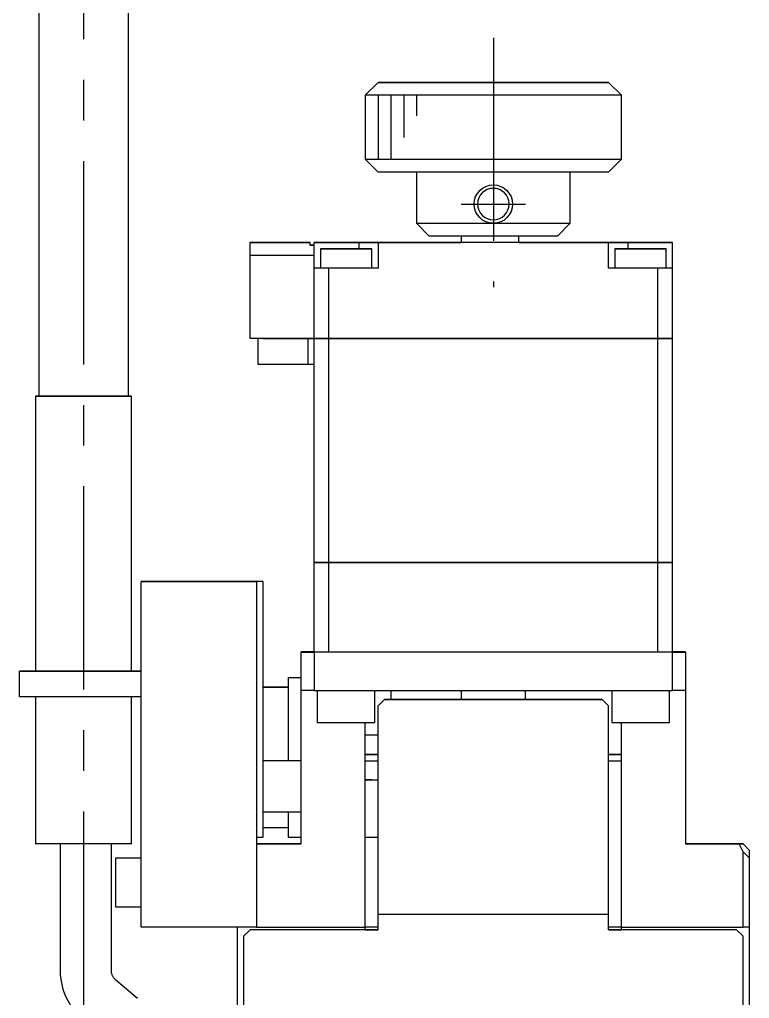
# Model space of a CAD drawing. Extents: x 0 to 701, y -8 to 617.
# Drawn here: x 276.9 to 333.9, y 116.9 to 193.4 of the extents above; entities that cross this region are included whole.
import ezdxf

# ---------------------------------------------------------------- set-up
doc = ezdxf.new("R2010")
doc.units = 0
doc.header["$LTSCALE"] = 0.5
doc.linetypes.add('CENTER', pattern=[50.8, 31.75, -6.35, 6.35, -6.35])
for name, color, linetype in [('MSM_CENTER', 1, 'CENTER'), ('MSM_CONTINUOUS', 7, 'CONTINUOUS'), ('MSM_NARROW', 5, 'CONTINUOUS')]:
    doc.layers.add(name, color=color, linetype=linetype)

msp = doc.modelspace()

# ---------------------------------------------------------------- linework, layer by layer
at = {"layer": 'MSM_CENTER'}
for p, q in [((281.894, 258.549), (281.894, 112.449)), ((313.894, 191.999), (313.894, 172.499)), ((311.394, 178.998), (316.394, 178.998))]:
    msp.add_line(p, q, dxfattribs=at)
at = {"layer": 'MSM_CONTINUOUS'}
for p, q in [((278.394, 211.999), (278.394, 163.999)), ((285.394, 163.999), (285.394, 211.999)), ((304.895, 188.5), (303.894, 187.499)), ((304.894, 188.499), (304.921, 188.499)), ((304.928, 188.499), (304.894, 188.499)), ((304.921, 188.499), (305.004, 188.499)), ((305.031, 188.499), (304.928, 188.499)), ((305.004, 188.499), (305.142, 188.499)), ((305.201, 188.499), (305.031, 188.499)), ((305.142, 188.499), (305.334, 188.499)), ((305.437, 188.499), (305.201, 188.499)), ((305.334, 188.499), (305.579, 188.498)), ((305.738, 188.499), (305.437, 188.499)), ((305.579, 188.498), (305.874, 188.498)), ((306.1, 188.5), (305.738, 188.499)), ((305.874, 188.498), (306.22, 188.498)), ((306.522, 188.5), (306.1, 188.5)), ((306.22, 188.498), (306.612, 188.498)), ((307, 188.5), (306.522, 188.5)), ((306.612, 188.498), (307.05, 188.498)), ((307.531, 188.5), (307, 188.5)), ((307.05, 188.498), (307.529, 188.498)), ((307.529, 188.498), (308.048, 188.498)), ((308.109, 188.5), (307.531, 188.5)), ((308.048, 188.498), (308.603, 188.498)), ((308.732, 188.5), (308.109, 188.5)), ((308.603, 188.498), (309.191, 188.498)), ((309.395, 188.5), (308.732, 188.5)), ((309.191, 188.498), (309.807, 188.498)), ((310.091, 188.5), (309.395, 188.5)), ((309.807, 188.498), (310.449, 188.498)), ((310.816, 188.5), (310.091, 188.5)), ((310.449, 188.498), (311.112, 188.498)), ((311.565, 188.5), (310.816, 188.5)), ((311.112, 188.498), (311.792, 188.498)), ((311.403, 188.499), (311.394, 188.499)), ((311.394, 188.499), (311.402, 188.499)), ((311.402, 188.499), (311.425, 188.499)), ((311.432, 188.499), (311.403, 188.499)), ((311.425, 188.499), (311.463, 188.499)), ((311.479, 188.499), (311.432, 188.499)), ((311.463, 188.499), (311.516, 188.499)), ((311.545, 188.499), (311.479, 188.499)), ((311.516, 188.499), (311.584, 188.499)), ((311.628, 188.499), (311.545, 188.499)), ((312.332, 188.5), (311.565, 188.5)), ((311.584, 188.499), (311.666, 188.499)), ((311.729, 188.499), (311.628, 188.499)), ((311.666, 188.499), (311.762, 188.499)), ((311.846, 188.499), (311.729, 188.499)), ((311.762, 188.499), (311.871, 188.499)), ((311.792, 188.498), (312.485, 188.498)), ((311.979, 188.499), (311.846, 188.499)), ((311.871, 188.499), (311.993, 188.499)), ((312.126, 188.499), (311.979, 188.499)), ((311.993, 188.499), (312.126, 188.499)), ((312.287, 188.499), (312.126, 188.499)), ((312.126, 188.499), (312.27, 188.499)), ((312.27, 188.499), (312.424, 188.499)), ((312.46, 188.499), (312.287, 188.499)), ((313.11, 188.5), (312.332, 188.5)), ((312.424, 188.499), (312.588, 188.499)), ((312.644, 188.499), (312.46, 188.499)), ((312.485, 188.498), (313.187, 188.498)), ((312.588, 188.499), (312.759, 188.499)), ((312.837, 188.499), (312.644, 188.499)), ((312.759, 188.499), (312.937, 188.499)), ((313.039, 188.499), (312.837, 188.499)), ((312.937, 188.499), (313.121, 188.499)), ((313.247, 188.499), (313.039, 188.499)), ((313.894, 188.5), (313.11, 188.5)), ((313.121, 188.499), (313.31, 188.499)), ((313.187, 188.498), (313.893, 188.498)), ((313.46, 188.499), (313.247, 188.499)), ((313.31, 188.499), (313.503, 188.499)), ((313.676, 188.499), (313.46, 188.499)), ((313.503, 188.499), (313.698, 188.499)), ((313.894, 188.499), (313.676, 188.499)), ((313.698, 188.499), (313.894, 188.499)), ((313.893, 188.498), (314.599, 188.498)), ((314.679, 188.5), (313.894, 188.5)), ((314.112, 188.499), (313.894, 188.499)), ((313.894, 188.499), (314.09, 188.499)), ((314.09, 188.499), (314.285, 188.499)), ((314.328, 188.499), (314.112, 188.499)), ((314.285, 188.499), (314.477, 188.499)), ((314.541, 188.499), (314.328, 188.499)), ((314.477, 188.499), (314.666, 188.499)), ((314.749, 188.499), (314.541, 188.499)), ((314.599, 188.498), (315.301, 188.498)), ((314.666, 188.499), (314.851, 188.499)), ((315.457, 188.5), (314.679, 188.5)), ((314.95, 188.499), (314.749, 188.499)), ((314.851, 188.499), (315.029, 188.499)), ((315.144, 188.499), (314.95, 188.499)), ((315.029, 188.499), (315.2, 188.499)), ((315.328, 188.499), (315.144, 188.499)), ((315.2, 188.499), (315.363, 188.499)), ((315.301, 188.498), (315.994, 188.498)), ((315.501, 188.499), (315.328, 188.499)), ((315.363, 188.499), (315.517, 188.499)), ((316.224, 188.5), (315.457, 188.5)), ((315.662, 188.499), (315.501, 188.499)), ((315.517, 188.499), (315.662, 188.499)), ((315.809, 188.499), (315.662, 188.499)), ((315.662, 188.499), (315.795, 188.499)), ((315.795, 188.499), (315.916, 188.499)), ((315.942, 188.499), (315.809, 188.499)), ((315.916, 188.499), (316.025, 188.499)), ((316.059, 188.499), (315.942, 188.499)), ((315.994, 188.498), (316.675, 188.498)), ((316.025, 188.499), (316.121, 188.499)), ((316.16, 188.499), (316.059, 188.499)), ((316.121, 188.499), (316.204, 188.499)), ((316.243, 188.499), (316.16, 188.499)), ((316.204, 188.499), (316.271, 188.499)), ((316.972, 188.5), (316.224, 188.5)), ((316.309, 188.499), (316.243, 188.499)), ((316.271, 188.499), (316.325, 188.499)), ((316.356, 188.499), (316.309, 188.499)), ((316.325, 188.499), (316.363, 188.499)), ((316.384, 188.499), (316.356, 188.499)), ((316.363, 188.499), (316.386, 188.499)), ((316.394, 188.499), (316.384, 188.499)), ((316.386, 188.499), (316.394, 188.499)), ((316.675, 188.498), (317.338, 188.498)), ((317.698, 188.5), (316.972, 188.5)), ((317.338, 188.498), (317.979, 188.498)), ((318.394, 188.5), (317.698, 188.5)), ((317.979, 188.498), (318.596, 188.498)), ((319.056, 188.5), (318.394, 188.5)), ((318.596, 188.498), (319.184, 188.498)), ((319.679, 188.5), (319.056, 188.5)), ((319.184, 188.498), (319.739, 188.498)), ((320.258, 188.5), (319.679, 188.5)), ((319.739, 188.498), (320.258, 188.498)), ((320.788, 188.5), (320.258, 188.5)), ((320.258, 188.498), (320.737, 188.498)), ((320.737, 188.498), (321.175, 188.498)), ((321.266, 188.5), (320.788, 188.5)), ((321.175, 188.498), (321.567, 188.498)), ((321.688, 188.5), (321.266, 188.5)), ((321.567, 188.498), (321.913, 188.498)), ((322.051, 188.499), (321.688, 188.5)), ((321.913, 188.498), (322.209, 188.498)), ((322.351, 188.499), (322.051, 188.499)), ((322.209, 188.498), (322.453, 188.499)), ((322.587, 188.499), (322.351, 188.499)), ((322.453, 188.499), (322.645, 188.499)), ((322.757, 188.499), (322.587, 188.499)), ((322.645, 188.499), (322.783, 188.499)), ((322.86, 188.499), (322.757, 188.499)), ((322.783, 188.499), (322.866, 188.499)), ((322.894, 188.499), (322.86, 188.499)), ((322.866, 188.499), (322.894, 188.499)), ((323.894, 187.499), (322.893, 188.5)), ((303.925, 187.499), (303.894, 187.499)), ((303.894, 187.499), (303.894, 182.499)), ((304.017, 187.499), (303.925, 187.499)), ((304.17, 187.499), (304.017, 187.499)), ((304.383, 187.498), (304.17, 187.499)), ((304.655, 187.498), (304.383, 187.498)), ((304.983, 187.498), (304.655, 187.498)), ((305.367, 187.498), (304.983, 187.498)), ((305.803, 187.498), (305.367, 187.498)), ((306.289, 187.498), (305.803, 187.498)), ((306.822, 187.498), (306.289, 187.498)), ((307.399, 187.498), (306.822, 187.498)), ((308.015, 187.498), (307.399, 187.498)), ((308.668, 187.498), (308.015, 187.498)), ((309.353, 187.498), (308.668, 187.498)), ((310.066, 187.498), (309.353, 187.498)), ((310.803, 187.498), (310.066, 187.498)), ((311.559, 187.498), (310.803, 187.498)), ((312.329, 187.498), (311.559, 187.498)), ((313.109, 187.498), (312.329, 187.498)), ((313.893, 187.498), (313.109, 187.498)), ((314.678, 187.498), (313.893, 187.498)), ((315.458, 187.498), (314.678, 187.498)), ((316.228, 187.498), (315.458, 187.498)), ((316.983, 187.498), (316.228, 187.498)), ((317.72, 187.498), (316.983, 187.498)), ((318.433, 187.498), (317.72, 187.498)), ((319.118, 187.498), (318.433, 187.498)), ((319.771, 187.498), (319.118, 187.498)), ((320.388, 187.498), (319.771, 187.498)), ((320.965, 187.498), (320.388, 187.498)), ((321.498, 187.498), (320.965, 187.498)), ((321.984, 187.498), (321.498, 187.498)), ((322.42, 187.498), (321.984, 187.498)), ((322.804, 187.498), (322.42, 187.498)), ((323.133, 187.498), (322.804, 187.498)), ((323.404, 187.498), (323.133, 187.498)), ((323.618, 187.499), (323.404, 187.498)), ((323.771, 187.499), (323.618, 187.499)), ((323.863, 187.499), (323.771, 187.499)), ((323.894, 187.499), (323.863, 187.499)), ((323.894, 182.499), (323.894, 187.499)), ((303.894, 182.499), (303.932, 182.499)), ((303.894, 182.499), (304.894, 181.499)), ((303.932, 182.499), (304.046, 182.499)), ((304.046, 182.499), (304.235, 182.499)), ((304.235, 182.499), (304.497, 182.498)), ((304.497, 182.498), (304.831, 182.498)), ((304.831, 182.498), (305.234, 182.498)), ((305.234, 182.498), (305.702, 182.498)), ((305.702, 182.498), (306.233, 182.498)), ((306.233, 182.498), (306.823, 182.498)), ((306.823, 182.498), (307.466, 182.498)), ((307.466, 182.498), (308.158, 182.498)), ((308.158, 182.498), (308.894, 182.498)), ((308.894, 182.498), (309.668, 182.498)), ((309.668, 182.498), (310.474, 182.498)), ((310.474, 182.498), (311.306, 182.498)), ((311.306, 182.498), (312.157, 182.498)), ((312.157, 182.498), (313.022, 182.498)), ((313.022, 182.498), (313.894, 182.498)), ((313.894, 182.498), (314.765, 182.498)), ((314.765, 182.498), (315.63, 182.498)), ((315.63, 182.498), (316.482, 182.498)), ((316.482, 182.498), (317.314, 182.498)), ((317.314, 182.498), (318.12, 182.498)), ((318.12, 182.498), (318.894, 182.498)), ((318.894, 182.498), (319.63, 182.498)), ((319.63, 182.498), (320.322, 182.498)), ((320.322, 182.498), (320.965, 182.498)), ((320.965, 182.498), (321.554, 182.498)), ((321.554, 182.498), (322.085, 182.498)), ((322.085, 182.498), (322.554, 182.498)), ((322.554, 182.498), (322.957, 182.498)), ((322.894, 181.499), (323.894, 182.499)), ((322.957, 182.498), (323.291, 182.498)), ((323.291, 182.498), (323.553, 182.499)), ((323.553, 182.499), (323.742, 182.499)), ((323.742, 182.499), (323.856, 182.499)), ((323.856, 182.499), (323.894, 182.499)), ((304.928, 181.499), (304.894, 181.499)), ((305.031, 181.499), (304.928, 181.499)), ((305.201, 181.499), (305.031, 181.499)), ((305.437, 181.498), (305.201, 181.499)), ((305.738, 181.498), (305.437, 181.498)), ((306.1, 181.498), (305.738, 181.498)), ((306.522, 181.498), (306.1, 181.498)), ((307, 181.498), (306.522, 181.498)), ((307.531, 181.498), (307, 181.498)), ((308.109, 181.498), (307.531, 181.498)), ((307.894, 181.498), (307.894, 177.499)), ((308.732, 181.498), (308.109, 181.498)), ((309.395, 181.498), (308.732, 181.498)), ((310.091, 181.498), (309.395, 181.498)), ((310.816, 181.498), (310.091, 181.498)), ((311.565, 181.498), (310.816, 181.498)), ((312.332, 181.498), (311.565, 181.498)), ((313.11, 181.498), (312.332, 181.498)), ((313.894, 181.498), (313.11, 181.498)), ((314.679, 181.498), (313.894, 181.498)), ((315.457, 181.498), (314.679, 181.498)), ((316.224, 181.498), (315.457, 181.498)), ((316.972, 181.498), (316.224, 181.498)), ((317.698, 181.498), (316.972, 181.498)), ((318.394, 181.498), (317.698, 181.498)), ((319.056, 181.498), (318.394, 181.498)), ((319.679, 181.498), (319.056, 181.498)), ((320.258, 181.498), (319.679, 181.498)), ((319.894, 177.499), (319.894, 181.498)), ((320.788, 181.498), (320.258, 181.498)), ((321.266, 181.498), (320.788, 181.498)), ((321.688, 181.498), (321.266, 181.498)), ((322.051, 181.498), (321.688, 181.498)), ((322.351, 181.498), (322.051, 181.498)), ((322.587, 181.499), (322.351, 181.498)), ((322.757, 181.499), (322.587, 181.499)), ((322.86, 181.499), (322.757, 181.499)), ((322.894, 181.499), (322.86, 181.499)), ((307.894, 177.499), (307.912, 177.499)), ((308.894, 176.499), (307.894, 177.499)), ((307.912, 177.499), (307.968, 177.499)), ((307.968, 177.499), (308.06, 177.499)), ((308.06, 177.499), (308.188, 177.499)), ((308.188, 177.499), (308.351, 177.499)), ((308.351, 177.499), (308.548, 177.499)), ((308.548, 177.499), (308.778, 177.498)), ((308.778, 177.498), (309.04, 177.498)), ((309.04, 177.498), (309.331, 177.498)), ((309.331, 177.498), (309.651, 177.498)), ((309.651, 177.498), (309.997, 177.498)), ((309.997, 177.498), (310.367, 177.498)), ((310.367, 177.498), (310.759, 177.498)), ((310.759, 177.498), (311.17, 177.498)), ((311.17, 177.498), (311.598, 177.498)), ((311.598, 177.498), (312.04, 177.498)), ((312.04, 177.498), (312.493, 177.498)), ((312.493, 177.498), (312.955, 177.498)), ((312.955, 177.498), (313.423, 177.498)), ((313.423, 177.498), (313.894, 177.498)), ((313.894, 177.498), (314.365, 177.498)), ((314.365, 177.498), (314.832, 177.498)), ((314.832, 177.498), (315.295, 177.498)), ((315.295, 177.498), (315.748, 177.498)), ((315.748, 177.498), (316.19, 177.498)), ((316.19, 177.498), (316.618, 177.498)), ((316.618, 177.498), (317.029, 177.498)), ((317.029, 177.498), (317.421, 177.498)), ((317.421, 177.498), (317.791, 177.498)), ((317.791, 177.498), (318.136, 177.498)), ((318.136, 177.498), (318.456, 177.498)), ((318.456, 177.498), (318.748, 177.498)), ((318.748, 177.498), (319.01, 177.498)), ((319.894, 177.499), (318.894, 176.499)), ((319.01, 177.498), (319.24, 177.499)), ((319.24, 177.499), (319.437, 177.499)), ((319.437, 177.499), (319.6, 177.499)), ((319.6, 177.499), (319.728, 177.499)), ((319.728, 177.499), (319.82, 177.499)), ((319.82, 177.499), (319.875, 177.499)), ((319.875, 177.499), (319.894, 177.499)), ((294.894, 176), (295.173, 176)), ((294.894, 174.998), (294.894, 176)), ((295.173, 175.998), (294.894, 175.998)), ((295.173, 176), (299.594, 176)), ((299.594, 175.998), (295.173, 175.998)), ((299.594, 175.798), (299.594, 176)), ((303.394, 176), (299.894, 176)), ((299.894, 168.497), (299.894, 176)), ((299.894, 175.998), (303.394, 175.998)), ((304.894, 176), (303.394, 176)), ((303.394, 175.998), (304.894, 175.997)), ((303.394, 175.998), (303.394, 175.498)), ((304.894, 176.001), (304.894, 176)), ((304.894, 176.001), (311.394, 176.001)), ((322.894, 175.997), (304.894, 175.997)), ((304.894, 175.997), (304.894, 173.997)), ((308.909, 176.499), (308.894, 176.499)), ((308.955, 176.499), (308.909, 176.499)), ((309.032, 176.499), (308.955, 176.499)), ((309.139, 176.499), (309.032, 176.499)), ((309.274, 176.499), (309.139, 176.499)), ((309.439, 176.499), (309.274, 176.499)), ((309.631, 176.499), (309.439, 176.499)), ((309.849, 176.499), (309.631, 176.499)), ((310.092, 176.498), (309.849, 176.499)), ((310.358, 176.498), (310.092, 176.498)), ((310.647, 176.498), (310.358, 176.498)), ((310.955, 176.498), (310.647, 176.498)), ((311.281, 176.498), (310.955, 176.498)), ((311.624, 176.498), (311.281, 176.498)), ((311.394, 176.498), (311.394, 175.999)), ((311.401, 175.999), (311.394, 175.999)), ((311.424, 175.999), (311.401, 175.999)), ((311.462, 175.999), (311.424, 175.999)), ((311.515, 175.999), (311.462, 175.999)), ((311.582, 175.999), (311.515, 175.999)), ((311.663, 175.999), (311.582, 175.999)), ((311.98, 176.498), (311.624, 176.498)), ((311.758, 175.999), (311.663, 175.999)), ((311.866, 175.999), (311.758, 175.999)), ((311.986, 175.999), (311.866, 175.999)), ((312.349, 176.498), (311.98, 176.498)), ((312.118, 175.999), (311.986, 175.999)), ((312.26, 175.999), (312.118, 175.999)), ((312.413, 175.999), (312.26, 175.999)), ((312.727, 176.498), (312.349, 176.498)), ((312.574, 175.999), (312.413, 175.999)), ((312.744, 175.999), (312.574, 175.999)), ((313.112, 176.498), (312.727, 176.498)), ((312.921, 175.999), (312.744, 175.999)), ((313.103, 175.999), (312.921, 175.999)), ((313.291, 175.999), (313.103, 175.999)), ((313.502, 176.498), (313.112, 176.498)), ((313.482, 175.999), (313.291, 175.999)), ((313.675, 175.999), (313.482, 175.999)), ((313.894, 176.498), (313.502, 176.498)), ((313.87, 175.999), (313.675, 175.999)), ((314.065, 175.999), (313.87, 175.999)), ((314.286, 176.498), (313.894, 176.498)), ((314.259, 175.999), (314.065, 175.999)), ((314.451, 175.999), (314.259, 175.999)), ((314.676, 176.498), (314.286, 176.498)), ((314.639, 175.999), (314.451, 175.999)), ((314.823, 175.999), (314.639, 175.999)), ((315.061, 176.498), (314.676, 176.498)), ((315.001, 175.999), (314.823, 175.999)), ((315.173, 175.999), (315.001, 175.999)), ((315.439, 176.498), (315.061, 176.498)), ((315.336, 175.999), (315.173, 175.999)), ((315.491, 175.999), (315.336, 175.999)), ((315.807, 176.498), (315.439, 176.498)), ((315.636, 175.999), (315.491, 175.999)), ((315.771, 175.999), (315.636, 175.999)), ((315.894, 175.999), (315.771, 175.999)), ((316.164, 176.498), (315.807, 176.498)), ((315.894, 175.999), (315.894, 176.498)), ((315.894, 176.001), (322.894, 176.001)), ((316.506, 176.498), (316.164, 176.498)), ((316.833, 176.498), (316.506, 176.498)), ((317.141, 176.498), (316.833, 176.498)), ((317.429, 176.498), (317.141, 176.498)), ((317.696, 176.498), (317.429, 176.498)), ((317.939, 176.499), (317.696, 176.498)), ((318.157, 176.499), (317.939, 176.499)), ((318.349, 176.499), (318.157, 176.499)), ((318.513, 176.499), (318.349, 176.499)), ((318.649, 176.499), (318.513, 176.499)), ((318.756, 176.499), (318.649, 176.499)), ((318.832, 176.499), (318.756, 176.499)), ((318.878, 176.499), (318.832, 176.499)), ((318.894, 176.499), (318.878, 176.499)), ((322.894, 176), (322.894, 176.001)), ((324.394, 176), (322.894, 176)), ((322.894, 175.997), (324.394, 175.998)), ((322.894, 173.997), (322.894, 175.997)), ((327.894, 176), (324.394, 176)), ((324.394, 175.998), (327.894, 175.998)), ((324.394, 175.998), (324.394, 175.498)), ((327.894, 168.497), (327.894, 176)), ((299.594, 175.8), (299.894, 175.8)), ((299.894, 175.798), (299.594, 175.798)), ((300.394, 175.497), (300.4, 175.497)), ((300.401, 175.497), (300.394, 175.497)), ((300.394, 175.497), (300.394, 173.997)), ((300.4, 175.497), (300.418, 175.497)), ((300.424, 175.497), (300.401, 175.497)), ((300.418, 175.497), (300.449, 175.497)), ((300.462, 175.497), (300.424, 175.497)), ((300.449, 175.497), (300.492, 175.497)), ((300.514, 175.497), (300.462, 175.497)), ((300.492, 175.497), (300.546, 175.497)), ((300.581, 175.497), (300.514, 175.497)), ((300.546, 175.497), (300.612, 175.497)), ((300.662, 175.497), (300.581, 175.497)), ((300.612, 175.497), (300.689, 175.497)), ((300.756, 175.497), (300.662, 175.497)), ((300.689, 175.497), (300.776, 175.497)), ((300.862, 175.498), (300.756, 175.497)), ((300.776, 175.497), (300.873, 175.497)), ((300.98, 175.498), (300.862, 175.498)), ((300.873, 175.497), (300.98, 175.497)), ((301.108, 175.498), (300.98, 175.498)), ((300.98, 175.497), (301.095, 175.497)), ((301.095, 175.497), (301.218, 175.497)), ((301.247, 175.498), (301.108, 175.498)), ((301.218, 175.497), (301.349, 175.497)), ((301.394, 175.498), (301.247, 175.498)), ((301.349, 175.497), (301.486, 175.497)), ((301.549, 175.498), (301.394, 175.498)), ((301.486, 175.497), (301.628, 175.497)), ((301.71, 175.498), (301.549, 175.498)), ((301.628, 175.497), (301.776, 175.497)), ((301.876, 175.498), (301.71, 175.498)), ((301.776, 175.497), (301.927, 175.497)), ((302.047, 175.498), (301.876, 175.498)), ((301.927, 175.497), (302.081, 175.497)), ((302.22, 175.498), (302.047, 175.498)), ((302.081, 175.497), (302.237, 175.497)), ((302.394, 175.498), (302.22, 175.498)), ((302.237, 175.497), (302.394, 175.497)), ((302.568, 175.498), (302.394, 175.498)), ((302.394, 175.497), (302.551, 175.497)), ((302.551, 175.497), (302.707, 175.497)), ((302.741, 175.498), (302.568, 175.498)), ((302.707, 175.497), (302.861, 175.497)), ((302.911, 175.498), (302.741, 175.498)), ((302.861, 175.497), (303.012, 175.497)), ((303.078, 175.498), (302.911, 175.498)), ((303.012, 175.497), (303.159, 175.497)), ((303.239, 175.498), (303.078, 175.498)), ((303.159, 175.497), (303.302, 175.497)), ((303.394, 175.498), (303.239, 175.498)), ((303.302, 175.497), (303.439, 175.497)), ((303.541, 175.498), (303.394, 175.498)), ((303.439, 175.497), (303.569, 175.497)), ((303.679, 175.498), (303.541, 175.498)), ((303.569, 175.497), (303.693, 175.497)), ((303.808, 175.498), (303.679, 175.498)), ((303.693, 175.497), (303.808, 175.497)), ((303.926, 175.498), (303.808, 175.498)), ((303.808, 175.497), (303.915, 175.497)), ((303.915, 175.497), (304.012, 175.497)), ((304.032, 175.497), (303.926, 175.498)), ((304.012, 175.497), (304.099, 175.497)), ((304.126, 175.497), (304.032, 175.497)), ((304.099, 175.497), (304.176, 175.497)), ((304.206, 175.497), (304.126, 175.497)), ((304.176, 175.497), (304.242, 175.497)), ((304.273, 175.497), (304.206, 175.497)), ((304.242, 175.497), (304.296, 175.497)), ((304.326, 175.497), (304.273, 175.497)), ((304.296, 175.497), (304.339, 175.497)), ((304.363, 175.497), (304.326, 175.497)), ((304.339, 175.497), (304.369, 175.497)), ((304.386, 175.497), (304.363, 175.497)), ((304.369, 175.497), (304.388, 175.497)), ((304.394, 175.497), (304.386, 175.497)), ((304.388, 175.497), (304.394, 175.497)), ((304.394, 173.997), (304.394, 175.497)), ((323.394, 175.497), (323.4, 175.497)), ((323.401, 175.497), (323.394, 175.497)), ((323.394, 175.497), (323.394, 173.997)), ((323.4, 175.497), (323.418, 175.497)), ((323.424, 175.497), (323.401, 175.497)), ((323.418, 175.497), (323.449, 175.497)), ((323.462, 175.497), (323.424, 175.497)), ((323.449, 175.497), (323.492, 175.497)), ((323.514, 175.497), (323.462, 175.497)), ((323.492, 175.497), (323.546, 175.497)), ((323.581, 175.497), (323.514, 175.497)), ((323.546, 175.497), (323.612, 175.497)), ((323.662, 175.497), (323.581, 175.497)), ((323.612, 175.497), (323.689, 175.497)), ((323.756, 175.497), (323.662, 175.497)), ((323.689, 175.497), (323.776, 175.497)), ((323.862, 175.498), (323.756, 175.497)), ((323.776, 175.497), (323.873, 175.497)), ((323.98, 175.498), (323.862, 175.498)), ((323.873, 175.497), (323.98, 175.497)), ((324.108, 175.498), (323.98, 175.498)), ((323.98, 175.497), (324.095, 175.497)), ((324.095, 175.497), (324.218, 175.497)), ((324.247, 175.498), (324.108, 175.498)), ((324.218, 175.497), (324.349, 175.497)), ((324.394, 175.498), (324.247, 175.498)), ((324.349, 175.497), (324.486, 175.497)), ((324.549, 175.498), (324.394, 175.498)), ((324.486, 175.497), (324.628, 175.497)), ((324.71, 175.498), (324.549, 175.498)), ((324.628, 175.497), (324.776, 175.497)), ((324.876, 175.498), (324.71, 175.498)), ((324.776, 175.497), (324.927, 175.497)), ((325.047, 175.498), (324.876, 175.498)), ((324.927, 175.497), (325.081, 175.497)), ((325.22, 175.498), (325.047, 175.498)), ((325.081, 175.497), (325.237, 175.497)), ((325.394, 175.498), (325.22, 175.498)), ((325.237, 175.497), (325.394, 175.497)), ((325.568, 175.498), (325.394, 175.498)), ((325.394, 175.497), (325.551, 175.497)), ((325.551, 175.497), (325.707, 175.497)), ((325.741, 175.498), (325.568, 175.498)), ((325.707, 175.497), (325.861, 175.497)), ((325.911, 175.498), (325.741, 175.498)), ((325.861, 175.497), (326.012, 175.497)), ((326.078, 175.498), (325.911, 175.498)), ((326.012, 175.497), (326.159, 175.497)), ((326.239, 175.498), (326.078, 175.498)), ((326.159, 175.497), (326.302, 175.497)), ((326.394, 175.498), (326.239, 175.498)), ((326.302, 175.497), (326.439, 175.497)), ((326.541, 175.498), (326.394, 175.498)), ((326.439, 175.497), (326.569, 175.497)), ((326.679, 175.498), (326.541, 175.498)), ((326.569, 175.497), (326.693, 175.497)), ((326.808, 175.498), (326.679, 175.498)), ((326.693, 175.497), (326.808, 175.497)), ((326.926, 175.498), (326.808, 175.498)), ((326.808, 175.497), (326.915, 175.497)), ((326.915, 175.497), (327.012, 175.497)), ((327.032, 175.497), (326.926, 175.498)), ((327.012, 175.497), (327.099, 175.497)), ((327.126, 175.497), (327.032, 175.497)), ((327.099, 175.497), (327.176, 175.497)), ((327.206, 175.497), (327.126, 175.497)), ((327.176, 175.497), (327.242, 175.497)), ((327.273, 175.497), (327.206, 175.497)), ((327.242, 175.497), (327.296, 175.497)), ((327.326, 175.497), (327.273, 175.497)), ((327.296, 175.497), (327.339, 175.497)), ((327.363, 175.497), (327.326, 175.497)), ((327.339, 175.497), (327.369, 175.497)), ((327.386, 175.497), (327.363, 175.497)), ((327.369, 175.497), (327.388, 175.497)), ((327.394, 175.497), (327.386, 175.497)), ((327.388, 175.497), (327.394, 175.497)), ((327.394, 173.997), (327.394, 175.497)), ((294.894, 174.998), (295.173, 174.998)), ((294.894, 174.99), (294.904, 174.99)), ((294.894, 168.498), (294.894, 174.99)), ((295.173, 174.988), (294.894, 174.988)), ((294.904, 174.998), (294.904, 174.988)), ((295.174, 174.988), (294.904, 174.988)), ((295.173, 174.998), (299.894, 174.998)), ((299.894, 174.988), (295.173, 174.988)), ((299.894, 174.988), (295.174, 174.988)), ((300.394, 173.998), (299.894, 173.998)), ((301.049, 173.997), (299.894, 173.997)), ((300.4, 173.997), (300.394, 173.997)), ((300.418, 173.997), (300.4, 173.997)), ((300.449, 173.997), (300.418, 173.997)), ((300.492, 173.997), (300.449, 173.997)), ((300.546, 173.997), (300.492, 173.997)), ((300.612, 173.997), (300.546, 173.997)), ((300.689, 173.997), (300.612, 173.997)), ((300.776, 173.997), (300.689, 173.997)), ((300.873, 173.997), (300.776, 173.997)), ((300.98, 173.997), (300.873, 173.997)), ((301.095, 173.997), (300.98, 173.997)), ((301.049, 168.497), (301.049, 173.997)), ((304.894, 173.997), (301.049, 173.997)), ((301.218, 173.997), (301.095, 173.997)), ((301.349, 173.997), (301.218, 173.997)), ((301.486, 173.997), (301.349, 173.997)), ((301.628, 173.997), (301.486, 173.997)), ((301.776, 173.997), (301.628, 173.997)), ((301.927, 173.997), (301.776, 173.997)), ((302.081, 173.997), (301.927, 173.997)), ((302.237, 173.997), (302.081, 173.997)), ((302.394, 173.997), (302.237, 173.997)), ((302.551, 173.997), (302.394, 173.997)), ((302.707, 173.997), (302.551, 173.997)), ((302.861, 173.997), (302.707, 173.997)), ((303.012, 173.997), (302.861, 173.997)), ((303.159, 173.997), (303.012, 173.997)), ((303.302, 173.997), (303.159, 173.997)), ((303.439, 173.997), (303.302, 173.997)), ((303.569, 173.997), (303.439, 173.997)), ((303.693, 173.997), (303.569, 173.997)), ((303.808, 173.997), (303.693, 173.997)), ((303.915, 173.997), (303.808, 173.997)), ((304.012, 173.997), (303.915, 173.997)), ((304.099, 173.997), (304.012, 173.997)), ((304.176, 173.997), (304.099, 173.997)), ((304.242, 173.997), (304.176, 173.997)), ((304.296, 173.997), (304.242, 173.997)), ((304.339, 173.997), (304.296, 173.997)), ((304.369, 173.997), (304.339, 173.997)), ((304.388, 173.997), (304.369, 173.997)), ((304.394, 173.997), (304.388, 173.997)), ((304.894, 173.997), (304.394, 173.998)), ((323.394, 173.998), (322.894, 173.997)), ((326.739, 173.997), (322.894, 173.997)), ((323.4, 173.997), (323.394, 173.997)), ((323.418, 173.997), (323.4, 173.997)), ((323.449, 173.997), (323.418, 173.997)), ((323.492, 173.997), (323.449, 173.997)), ((323.546, 173.997), (323.492, 173.997)), ((323.612, 173.997), (323.546, 173.997)), ((323.689, 173.997), (323.612, 173.997)), ((323.776, 173.997), (323.689, 173.997)), ((323.873, 173.997), (323.776, 173.997)), ((323.98, 173.997), (323.873, 173.997)), ((324.095, 173.997), (323.98, 173.997)), ((324.218, 173.997), (324.095, 173.997)), ((324.349, 173.997), (324.218, 173.997)), ((324.486, 173.997), (324.349, 173.997)), ((324.628, 173.997), (324.486, 173.997)), ((324.776, 173.997), (324.628, 173.997)), ((324.927, 173.997), (324.776, 173.997)), ((325.081, 173.997), (324.927, 173.997)), ((325.237, 173.997), (325.081, 173.997)), ((325.394, 173.997), (325.237, 173.997)), ((325.551, 173.997), (325.394, 173.997)), ((325.707, 173.997), (325.551, 173.997)), ((325.861, 173.997), (325.707, 173.997)), ((326.012, 173.997), (325.861, 173.997)), ((326.159, 173.997), (326.012, 173.997)), ((326.302, 173.997), (326.159, 173.997)), ((326.439, 173.997), (326.302, 173.997)), ((326.569, 173.997), (326.439, 173.997)), ((326.693, 173.997), (326.569, 173.997)), ((326.808, 173.997), (326.693, 173.997)), ((326.739, 168.497), (326.739, 173.997)), ((327.894, 173.997), (326.739, 173.997)), ((326.915, 173.997), (326.808, 173.997)), ((327.012, 173.997), (326.915, 173.997)), ((327.099, 173.997), (327.012, 173.997)), ((327.176, 173.997), (327.099, 173.997)), ((327.242, 173.997), (327.176, 173.997)), ((327.296, 173.997), (327.242, 173.997)), ((327.339, 173.997), (327.296, 173.997)), ((327.369, 173.997), (327.339, 173.997)), ((327.388, 173.997), (327.369, 173.997)), ((327.394, 173.997), (327.388, 173.997)), ((327.894, 173.998), (327.394, 173.998)), ((295.173, 168.498), (294.894, 168.498)), ((299.894, 168.498), (295.173, 168.498)), ((295.494, 168.498), (295.494, 166.498)), ((295.894, 168.488), (295.894, 168.498)), ((295.894, 168.49), (299.394, 168.49)), ((299.394, 168.488), (295.894, 168.488)), ((299.394, 168.49), (299.894, 168.49)), ((299.894, 168.488), (299.394, 168.488)), ((299.394, 168.488), (299.394, 166.498)), ((299.894, 168.497), (301.049, 168.497)), ((299.894, 168.49), (299.894, 168.491)), ((299.894, 168.491), (301.049, 168.491)), ((299.894, 150.997), (299.894, 168.488)), ((301.049, 168.487), (299.894, 168.487)), ((299.904, 168.497), (299.904, 168.487)), ((301.053, 168.487), (299.904, 168.487)), ((301.049, 168.497), (326.739, 168.497)), ((301.049, 168.491), (326.739, 168.491)), ((326.739, 168.487), (301.049, 168.487)), ((301.049, 150.997), (301.049, 168.487)), ((301.053, 168.497), (301.053, 168.487)), ((326.735, 168.487), (301.053, 168.487)), ((326.735, 168.497), (326.735, 168.487)), ((327.884, 168.487), (326.735, 168.487)), ((326.739, 168.497), (327.894, 168.497)), ((326.739, 168.491), (327.894, 168.491)), ((326.739, 150.997), (326.739, 168.487)), ((327.894, 168.487), (326.739, 168.487)), ((327.884, 168.497), (327.884, 168.487)), ((327.894, 150.997), (327.894, 168.491)), ((295.494, 166.498), (299.394, 166.498)), ((299.394, 166.498), (299.894, 166.498)), ((278.155, 163.999), (278.144, 163.999)), ((278.144, 163.999), (278.148, 163.999)), ((278.144, 163.999), (278.144, 142.498)), ((278.148, 163.999), (278.16, 163.999)), ((278.19, 163.999), (278.155, 163.999)), ((278.16, 163.999), (278.179, 163.999)), ((278.179, 163.999), (278.207, 163.999)), ((278.247, 163.999), (278.19, 163.999)), ((278.207, 163.999), (278.242, 163.999)), ((278.242, 163.999), (278.285, 163.999)), ((278.327, 163.999), (278.247, 163.999)), ((278.285, 163.999), (278.336, 163.999)), ((278.429, 163.999), (278.327, 163.999)), ((278.336, 163.999), (278.394, 163.999)), ((278.405, 163.999), (278.394, 163.999)), ((278.394, 163.999), (278.522, 163.999)), ((278.437, 163.999), (278.405, 163.999)), ((278.553, 163.999), (278.429, 163.999)), ((278.491, 163.999), (278.437, 163.999)), ((278.565, 163.999), (278.491, 163.999)), ((278.522, 163.999), (278.676, 163.999)), ((278.696, 163.999), (278.553, 163.999)), ((278.66, 163.999), (278.565, 163.999)), ((278.775, 163.999), (278.66, 163.999)), ((278.676, 163.999), (278.853, 163.999)), ((278.86, 163.999), (278.696, 163.999)), ((278.91, 163.999), (278.775, 163.999)), ((278.853, 163.999), (279.053, 163.999)), ((279.042, 163.999), (278.86, 163.999)), ((279.062, 163.999), (278.91, 163.999)), ((279.242, 163.999), (279.042, 163.999)), ((279.053, 163.999), (279.273, 163.999)), ((279.232, 163.999), (279.062, 163.999)), ((279.419, 163.999), (279.232, 163.999)), ((279.458, 163.999), (279.242, 163.999)), ((279.273, 163.999), (279.513, 163.999)), ((279.621, 163.999), (279.419, 163.999)), ((279.69, 163.998), (279.458, 163.999)), ((279.513, 163.999), (279.771, 163.999)), ((279.837, 163.999), (279.621, 163.999)), ((279.934, 163.998), (279.69, 163.998)), ((279.771, 163.999), (280.044, 163.999)), ((280.065, 163.998), (279.837, 163.999)), ((280.191, 163.998), (279.934, 163.998)), ((280.044, 163.999), (280.331, 163.999)), ((280.305, 163.998), (280.065, 163.998)), ((280.459, 163.998), (280.191, 163.998)), ((280.554, 163.998), (280.305, 163.998)), ((280.331, 163.999), (280.63, 163.999)), ((280.735, 163.998), (280.459, 163.998)), ((280.812, 163.998), (280.554, 163.998)), ((280.63, 163.999), (280.937, 163.999)), ((281.018, 163.998), (280.735, 163.998)), ((281.077, 163.998), (280.812, 163.998)), ((280.937, 163.999), (281.252, 163.999)), ((281.307, 163.998), (281.018, 163.998)), ((281.346, 163.998), (281.077, 163.998)), ((281.252, 163.999), (281.572, 163.999)), ((281.6, 163.998), (281.307, 163.998)), ((281.619, 163.998), (281.346, 163.998)), ((281.572, 163.999), (281.894, 163.999)), ((281.894, 163.998), (281.6, 163.998)), ((281.894, 163.998), (281.619, 163.998)), ((281.894, 163.999), (282.216, 163.999)), ((282.188, 163.998), (281.894, 163.998)), ((282.168, 163.998), (281.894, 163.998)), ((282.441, 163.998), (282.168, 163.998)), ((282.48, 163.998), (282.188, 163.998)), ((282.216, 163.999), (282.535, 163.999)), ((282.711, 163.998), (282.441, 163.998)), ((282.769, 163.998), (282.48, 163.998)), ((282.535, 163.999), (282.85, 163.999)), ((282.975, 163.998), (282.711, 163.998)), ((283.053, 163.998), (282.769, 163.998)), ((282.85, 163.999), (283.158, 163.999)), ((283.233, 163.998), (282.975, 163.998)), ((283.329, 163.998), (283.053, 163.998)), ((283.158, 163.999), (283.457, 163.999)), ((283.483, 163.998), (283.233, 163.998)), ((283.596, 163.998), (283.329, 163.998)), ((283.457, 163.999), (283.744, 163.999)), ((283.723, 163.998), (283.483, 163.998)), ((283.853, 163.998), (283.596, 163.998)), ((283.951, 163.999), (283.723, 163.998)), ((283.744, 163.999), (284.017, 163.999)), ((284.098, 163.998), (283.853, 163.998)), ((284.167, 163.999), (283.951, 163.999)), ((284.017, 163.999), (284.274, 163.999)), ((284.329, 163.999), (284.098, 163.998)), ((284.369, 163.999), (284.167, 163.999)), ((284.274, 163.999), (284.514, 163.999)), ((284.545, 163.999), (284.329, 163.999)), ((284.555, 163.999), (284.369, 163.999)), ((284.514, 163.999), (284.735, 163.999)), ((284.745, 163.999), (284.545, 163.999)), ((284.725, 163.999), (284.555, 163.999)), ((284.878, 163.999), (284.725, 163.999)), ((284.735, 163.999), (284.935, 163.999)), ((284.928, 163.999), (284.745, 163.999)), ((285.012, 163.999), (284.878, 163.999)), ((285.091, 163.999), (284.928, 163.999)), ((284.935, 163.999), (285.112, 163.999)), ((285.127, 163.999), (285.012, 163.999)), ((285.235, 163.999), (285.091, 163.999)), ((285.112, 163.999), (285.265, 163.999)), ((285.223, 163.999), (285.127, 163.999)), ((285.297, 163.999), (285.223, 163.999)), ((285.358, 163.999), (285.235, 163.999)), ((285.265, 163.999), (285.394, 163.999)), ((285.351, 163.999), (285.297, 163.999)), ((285.383, 163.999), (285.351, 163.999)), ((285.46, 163.999), (285.358, 163.999)), ((285.394, 163.999), (285.383, 163.999)), ((285.394, 163.999), (285.452, 163.999)), ((285.452, 163.999), (285.503, 163.999)), ((285.54, 163.999), (285.46, 163.999)), ((285.503, 163.999), (285.546, 163.999)), ((285.598, 163.999), (285.54, 163.999)), ((285.546, 163.999), (285.581, 163.999)), ((285.581, 163.999), (285.608, 163.999)), ((285.632, 163.999), (285.598, 163.999)), ((285.608, 163.999), (285.628, 163.999)), ((285.628, 163.999), (285.64, 163.999)), ((285.644, 163.999), (285.632, 163.999)), ((285.64, 163.999), (285.644, 163.999)), ((285.644, 142.498), (285.644, 163.999)), ((299.894, 150.997), (301.049, 150.997)), ((299.894, 150.991), (301.049, 150.991)), ((299.894, 143.997), (299.894, 150.991)), ((301.049, 150.987), (299.894, 150.987)), ((299.904, 150.997), (299.904, 150.987)), ((301.053, 150.987), (299.904, 150.987)), ((301.049, 150.997), (326.739, 150.997)), ((301.049, 150.991), (326.739, 150.991)), ((326.739, 150.987), (301.049, 150.987)), ((301.049, 143.997), (301.049, 150.987)), ((301.053, 150.997), (301.053, 150.987)), ((326.735, 150.987), (301.053, 150.987)), ((326.735, 150.997), (326.735, 150.987)), ((327.884, 150.987), (326.735, 150.987)), ((326.739, 150.997), (327.894, 150.997)), ((326.739, 150.991), (327.894, 150.991)), ((327.894, 150.987), (326.739, 150.987)), ((326.739, 143.997), (326.739, 150.987)), ((327.884, 150.997), (327.884, 150.987)), ((327.894, 143.997), (327.894, 150.991)), ((286.397, 149.5), (286.394, 149.5)), ((286.394, 122.498), (286.394, 149.5)), ((286.394, 149.498), (286.397, 149.498)), ((286.406, 149.5), (286.397, 149.5)), ((286.397, 149.498), (286.406, 149.498)), ((286.421, 149.5), (286.406, 149.5)), ((286.406, 149.498), (286.421, 149.498)), ((286.443, 149.5), (286.421, 149.5)), ((286.421, 149.498), (286.443, 149.498)), ((286.47, 149.5), (286.443, 149.5)), ((286.443, 149.498), (286.47, 149.498)), ((286.503, 149.5), (286.47, 149.5)), ((286.47, 149.498), (286.503, 149.498)), ((286.541, 149.5), (286.503, 149.5)), ((286.503, 149.498), (286.541, 149.498)), ((286.585, 149.5), (286.541, 149.5)), ((286.541, 149.498), (286.585, 149.498)), ((286.633, 149.5), (286.585, 149.5)), ((286.585, 149.498), (286.633, 149.497)), ((286.687, 149.5), (286.633, 149.5)), ((286.633, 149.497), (286.687, 149.497)), ((286.744, 149.5), (286.687, 149.5)), ((286.687, 149.497), (286.744, 149.497)), ((286.806, 149.5), (286.744, 149.5)), ((286.744, 149.497), (286.806, 149.497)), ((286.871, 149.5), (286.806, 149.5)), ((286.806, 149.497), (286.871, 149.497)), ((286.94, 149.5), (286.871, 149.5)), ((286.871, 149.497), (286.94, 149.497)), ((286.894, 149.5), (287.094, 149.5)), ((286.894, 149.498), (286.894, 149.5)), ((287.094, 149.498), (286.894, 149.498)), ((287.011, 149.5), (286.94, 149.5)), ((286.94, 149.497), (287.011, 149.497)), ((287.085, 149.5), (287.011, 149.5)), ((287.011, 149.497), (287.085, 149.497)), ((287.16, 149.5), (287.085, 149.5)), ((287.085, 149.497), (287.16, 149.497)), ((287.094, 149.5), (295.394, 149.5)), ((287.094, 149.498), (295.394, 149.498)), ((287.237, 149.5), (287.16, 149.5)), ((287.16, 149.497), (287.237, 149.497)), ((287.315, 149.5), (287.237, 149.5)), ((287.237, 149.497), (287.315, 149.497)), ((295.394, 149.5), (287.315, 149.5)), ((287.315, 149.497), (295.394, 149.497)), ((290.994, 149.498), (290.994, 149.5)), ((290.994, 149.5), (294.694, 149.5)), ((290.994, 149.499), (294.694, 149.499)), ((291.494, 149.5), (292.044, 149.5)), ((291.494, 149.5), (291.494, 149.499)), ((292.044, 149.499), (291.494, 149.499)), ((292.044, 149.5), (292.544, 149.5)), ((292.044, 149.5), (292.044, 149.499)), ((292.544, 149.499), (292.044, 149.499)), ((292.544, 149.5), (294.194, 149.5)), ((292.544, 149.5), (292.544, 149.499)), ((294.194, 149.499), (292.544, 149.499)), ((294.194, 149.5), (294.194, 149.499)), ((294.694, 149.5), (294.694, 149.498)), ((295.894, 149.5), (294.694, 149.5)), ((295.894, 149.498), (294.694, 149.498)), ((295.394, 149.5), (295.394, 149.5)), ((295.394, 149.498), (295.394, 122.497)), ((295.894, 149.5), (295.894, 129.498)), ((298.894, 128.998), (298.894, 144.001)), ((299.894, 144.001), (298.894, 144.001)), ((299.894, 143.999), (298.894, 143.999)), ((298.894, 143.999), (299.894, 143.999)), ((298.894, 143.997), (299.894, 143.997)), ((327.894, 143.997), (299.894, 143.997)), ((299.894, 143.997), (299.894, 140.997)), ((328.894, 144.001), (327.894, 144.001)), ((328.894, 143.999), (327.894, 143.999)), ((327.894, 143.999), (328.894, 143.999)), ((327.894, 140.997), (327.894, 143.997)), ((327.894, 143.997), (328.894, 143.997)), ((328.894, 144.001), (328.894, 128.998)), ((276.897, 142.5), (276.894, 142.5)), ((276.894, 140.498), (276.894, 142.5)), ((276.894, 142.498), (276.897, 142.498)), ((276.906, 142.5), (276.897, 142.5)), ((276.897, 142.498), (276.906, 142.498)), ((276.921, 142.5), (276.906, 142.5)), ((276.906, 142.498), (276.921, 142.498)), ((276.943, 142.5), (276.921, 142.5)), ((276.921, 142.498), (276.943, 142.498)), ((276.97, 142.5), (276.943, 142.5)), ((276.943, 142.498), (276.97, 142.498)), ((277.003, 142.5), (276.97, 142.5)), ((276.97, 142.498), (277.003, 142.498)), ((277.041, 142.5), (277.003, 142.5)), ((277.003, 142.498), (277.041, 142.498)), ((277.085, 142.5), (277.041, 142.5)), ((277.041, 142.498), (277.085, 142.498)), ((277.133, 142.5), (277.085, 142.5)), ((277.085, 142.498), (277.133, 142.498)), ((277.187, 142.5), (277.133, 142.5)), ((277.133, 142.498), (277.187, 142.498)), ((277.244, 142.5), (277.187, 142.5)), ((277.187, 142.498), (277.244, 142.498)), ((277.306, 142.5), (277.244, 142.5)), ((277.244, 142.498), (277.306, 142.498)), ((277.371, 142.5), (277.306, 142.5)), ((277.306, 142.498), (277.371, 142.498)), ((277.44, 142.5), (277.371, 142.5)), ((277.371, 142.498), (277.44, 142.498)), ((277.511, 142.5), (277.44, 142.5)), ((277.44, 142.498), (277.511, 142.498)), ((277.585, 142.5), (277.511, 142.5)), ((277.511, 142.498), (277.585, 142.498)), ((277.66, 142.5), (277.585, 142.5)), ((277.585, 142.498), (277.66, 142.498)), ((277.737, 142.5), (277.66, 142.5)), ((277.66, 142.498), (277.737, 142.498)), ((277.815, 142.5), (277.737, 142.5)), ((277.737, 142.498), (277.815, 142.498)), ((278.144, 142.5), (277.815, 142.5)), ((277.815, 142.498), (286.394, 142.498)), ((277.894, 142.498), (277.894, 142.5)), ((277.894, 142.5), (278.144, 142.5)), ((286.394, 142.498), (277.894, 142.498)), ((285.644, 142.5), (286.394, 142.5)), ((286.394, 142.5), (285.644, 142.5)), ((297.894, 135.498), (297.894, 141.999)), ((297.894, 141.999), (298.894, 141.999)), ((297.894, 141.999), (298.894, 141.999)), ((297.894, 141.249), (295.894, 141.249)), ((297.894, 141.249), (295.894, 141.249)), ((295.894, 141.249), (297.894, 141.249)), ((297.894, 141.249), (295.894, 141.249)), ((299.894, 140.997), (298.894, 140.997)), ((299.894, 140.997), (327.894, 140.997)), ((300.144, 140.997), (300.144, 138.497)), ((304.644, 138.497), (304.644, 140.997)), ((305.894, 140.997), (305.894, 140.297)), ((311.394, 140.997), (311.394, 140.297)), ((316.394, 140.297), (316.394, 140.997)), ((323.144, 140.997), (323.144, 138.497)), ((327.644, 138.497), (327.644, 140.997)), ((328.894, 140.997), (327.894, 140.997)), ((276.897, 140.498), (276.894, 140.498)), ((276.906, 140.498), (276.897, 140.498)), ((276.921, 140.498), (276.906, 140.498)), ((276.943, 140.498), (276.921, 140.498)), ((276.97, 140.498), (276.943, 140.498)), ((277.003, 140.498), (276.97, 140.498)), ((277.041, 140.498), (277.003, 140.498)), ((277.085, 140.498), (277.041, 140.498)), ((277.133, 140.498), (277.085, 140.498)), ((277.187, 140.498), (277.133, 140.498)), ((277.244, 140.498), (277.187, 140.498)), ((277.306, 140.498), (277.244, 140.498)), ((277.371, 140.498), (277.306, 140.498)), ((277.44, 140.498), (277.371, 140.498)), ((277.511, 140.498), (277.44, 140.498)), ((277.585, 140.498), (277.511, 140.498)), ((277.66, 140.498), (277.585, 140.498)), ((277.737, 140.498), (277.66, 140.498)), ((277.815, 140.498), (277.737, 140.498)), ((286.394, 140.498), (277.815, 140.498)), ((278.144, 140.498), (278.144, 128.999)), ((285.644, 128.999), (285.644, 140.498)), ((305.394, 140.297), (304.894, 139.797)), ((304.894, 139.797), (305.394, 140.297)), ((305.394, 140.297), (322.394, 140.297)), ((305.394, 140.297), (305.394, 140.297)), ((322.394, 140.297), (305.394, 140.297)), ((322.894, 139.797), (322.394, 140.297)), ((322.394, 140.297), (322.394, 140.297)), ((322.394, 140.297), (322.894, 139.797)), ((304.894, 122.298), (304.894, 139.797)), ((322.894, 122.298), (322.894, 139.797)), ((300.144, 138.497), (300.152, 138.497)), ((300.152, 138.497), (300.178, 138.497)), ((300.178, 138.497), (300.221, 138.497)), ((300.221, 138.497), (300.28, 138.497)), ((300.28, 138.497), (300.355, 138.497)), ((300.355, 138.497), (300.445, 138.497)), ((300.445, 138.497), (300.551, 138.497)), ((300.551, 138.497), (300.67, 138.497)), ((300.67, 138.497), (300.803, 138.497)), ((300.803, 138.497), (300.948, 138.497)), ((300.948, 138.497), (301.103, 138.497)), ((301.103, 138.497), (301.269, 138.497)), ((301.269, 138.497), (301.443, 138.497)), ((301.443, 138.497), (301.624, 138.497)), ((301.624, 138.497), (301.811, 138.497)), ((301.811, 138.497), (302.003, 138.497)), ((302.003, 138.497), (302.198, 138.497)), ((302.198, 138.497), (302.394, 138.497)), ((302.394, 138.497), (302.59, 138.497)), ((302.59, 138.497), (302.785, 138.497)), ((302.785, 138.497), (302.976, 138.497)), ((302.976, 138.497), (303.163, 138.497)), ((303.163, 138.497), (303.345, 138.497)), ((303.345, 138.497), (303.519, 138.497)), ((303.519, 138.497), (303.684, 138.497)), ((303.684, 138.497), (303.84, 138.497)), ((303.84, 138.497), (303.985, 138.497)), ((303.894, 122.298), (303.894, 138.497)), ((303.985, 138.497), (304.117, 138.497)), ((304.117, 138.497), (304.237, 138.497)), ((304.237, 138.497), (304.342, 138.497)), ((304.342, 138.497), (304.433, 138.497)), ((304.433, 138.497), (304.508, 138.497)), ((304.508, 138.497), (304.567, 138.497)), ((304.567, 138.497), (304.61, 138.497)), ((304.61, 138.497), (304.635, 138.497)), ((304.635, 138.497), (304.644, 138.497)), ((323.144, 138.497), (323.152, 138.497)), ((323.152, 138.497), (323.178, 138.497)), ((323.178, 138.497), (323.221, 138.497)), ((323.221, 138.497), (323.28, 138.497)), ((323.28, 138.497), (323.355, 138.497)), ((323.355, 138.497), (323.445, 138.497)), ((323.445, 138.497), (323.551, 138.497)), ((323.551, 138.497), (323.67, 138.497)), ((323.67, 138.497), (323.803, 138.497)), ((323.803, 138.497), (323.948, 138.497)), ((323.894, 122.298), (323.894, 138.497)), ((323.948, 138.497), (324.103, 138.497)), ((324.103, 138.497), (324.269, 138.497)), ((324.269, 138.497), (324.443, 138.497)), ((324.443, 138.497), (324.624, 138.497)), ((324.624, 138.497), (324.811, 138.497)), ((324.811, 138.497), (325.003, 138.497)), ((325.003, 138.497), (325.198, 138.497)), ((325.198, 138.497), (325.394, 138.497)), ((325.394, 138.497), (325.59, 138.497)), ((325.59, 138.497), (325.785, 138.497)), ((325.785, 138.497), (325.976, 138.497)), ((325.976, 138.497), (326.163, 138.497)), ((326.163, 138.497), (326.345, 138.497)), ((326.345, 138.497), (326.519, 138.497)), ((326.519, 138.497), (326.684, 138.497)), ((326.684, 138.497), (326.84, 138.497)), ((326.84, 138.497), (326.985, 138.497)), ((326.985, 138.497), (327.117, 138.497)), ((327.117, 138.497), (327.237, 138.497)), ((327.237, 138.497), (327.342, 138.497)), ((327.342, 138.497), (327.433, 138.497)), ((327.433, 138.497), (327.508, 138.497)), ((327.508, 138.497), (327.567, 138.497)), ((327.567, 138.497), (327.61, 138.497)), ((327.61, 138.497), (327.635, 138.497)), ((327.635, 138.497), (327.644, 138.497)), ((304.894, 137.499), (303.894, 137.499)), ((298.894, 135.498), (295.894, 135.498)), ((304.894, 136), (303.894, 136)), ((303.894, 135.999), (304.894, 135.999)), ((304.894, 135.999), (303.894, 135.999)), ((303.894, 135.998), (304.894, 135.998)), ((303.894, 135.498), (304.894, 135.498)), ((323.894, 136), (322.894, 136)), ((322.894, 135.998), (323.894, 135.998)), ((322.894, 135.498), (323.894, 135.498)), ((303.894, 133.999), (304.894, 133.999)), ((303.894, 133.999), (304.394, 133.999)), ((304.394, 133.999), (303.894, 133.999)), ((303.894, 133.999), (304.894, 133.999)), ((295.894, 131.498), (298.894, 131.498)), ((297.894, 129.499), (297.894, 131.498)), ((297.894, 130.249), (295.894, 130.249)), ((295.894, 129.498), (295.394, 129.498)), ((298.894, 129.499), (297.894, 129.499)), ((304.894, 129.499), (303.894, 129.499)), ((278.155, 128.999), (278.144, 128.999)), ((278.19, 128.999), (278.155, 128.999)), ((278.247, 128.999), (278.19, 128.999)), ((278.327, 128.999), (278.247, 128.999)), ((278.429, 128.999), (278.327, 128.999)), ((278.553, 128.999), (278.429, 128.999)), ((278.696, 128.999), (278.553, 128.999)), ((278.86, 128.999), (278.696, 128.999)), ((279.042, 128.999), (278.86, 128.999)), ((279.242, 128.999), (279.042, 128.999)), ((279.458, 128.999), (279.242, 128.999)), ((279.69, 128.998), (279.458, 128.999)), ((279.934, 128.998), (279.69, 128.998)), ((280.191, 128.998), (279.934, 128.998)), ((280.064, 128.998), (280.064, 119.112)), ((280.459, 128.998), (280.191, 128.998)), ((280.735, 128.998), (280.459, 128.998)), ((281.018, 128.998), (280.735, 128.998)), ((281.307, 128.998), (281.018, 128.998)), ((281.6, 128.998), (281.307, 128.998)), ((281.894, 128.998), (281.6, 128.998)), ((282.188, 128.998), (281.894, 128.998)), ((282.48, 128.998), (282.188, 128.998)), ((282.769, 128.998), (282.48, 128.998)), ((283.053, 128.998), (282.769, 128.998)), ((283.329, 128.998), (283.053, 128.998)), ((283.596, 128.998), (283.329, 128.998)), ((283.853, 128.998), (283.596, 128.998)), ((284.098, 128.998), (283.853, 128.998)), ((284.064, 119.112), (284.064, 128.998)), ((284.329, 128.999), (284.098, 128.998)), ((284.545, 128.999), (284.329, 128.999)), ((284.745, 128.999), (284.545, 128.999)), ((284.928, 128.999), (284.745, 128.999)), ((285.091, 128.999), (284.928, 128.999)), ((285.235, 128.999), (285.091, 128.999)), ((285.358, 128.999), (285.235, 128.999)), ((285.46, 128.999), (285.358, 128.999)), ((285.54, 128.999), (285.46, 128.999)), ((285.598, 128.999), (285.54, 128.999)), ((285.632, 128.999), (285.598, 128.999)), ((285.644, 128.999), (285.632, 128.999)), ((295.394, 129), (298.894, 129)), ((295.394, 128.999), (296.894, 128.999)), ((298.894, 128.998), (295.394, 128.998)), ((296.894, 128.998), (295.394, 128.998)), ((296.894, 128.999), (297.163, 128.999)), ((297.163, 128.998), (296.894, 128.998)), ((297.163, 128.999), (297.43, 128.999)), ((297.43, 128.998), (297.163, 128.998)), ((297.43, 128.999), (297.693, 128.999)), ((297.693, 128.998), (297.43, 128.998)), ((297.693, 128.999), (297.951, 128.999)), ((297.951, 128.998), (297.693, 128.998)), ((297.951, 128.999), (298.202, 128.999)), ((298.202, 128.998), (297.951, 128.998)), ((298.444, 128.999), (298.202, 128.998)), ((298.202, 128.999), (298.444, 128.999)), ((298.675, 128.999), (298.444, 128.999)), ((298.444, 128.999), (298.675, 128.999)), ((298.894, 128.999), (298.675, 128.999)), ((298.675, 128.999), (298.894, 128.999)), ((328.894, 129), (333.088, 129)), ((329.113, 128.999), (328.894, 128.999)), ((328.894, 128.999), (329.113, 128.999)), ((333.088, 128.998), (328.894, 128.998)), ((329.344, 128.999), (329.113, 128.999)), ((329.113, 128.999), (329.344, 128.999)), ((329.586, 128.998), (329.344, 128.999)), ((329.344, 128.999), (329.586, 128.999)), ((329.586, 128.999), (329.836, 128.999)), ((329.836, 128.998), (329.586, 128.998)), ((329.836, 128.999), (330.094, 128.999)), ((330.094, 128.998), (329.836, 128.998)), ((330.094, 128.999), (330.358, 128.999)), ((330.358, 128.998), (330.094, 128.998)), ((330.358, 128.999), (330.625, 128.999)), ((330.625, 128.998), (330.358, 128.998)), ((330.625, 128.999), (330.894, 128.999)), ((330.894, 128.998), (330.625, 128.998)), ((330.894, 128.999), (333.394, 128.999)), ((333.394, 128.998), (330.894, 128.998)), ((333.394, 129), (333.088, 129)), ((333.394, 128.385), (333.088, 128.998)), ((333.088, 128.998), (333.394, 128.998)), ((333.394, 128.999), (333.394, 129)), ((333.894, 128.5), (333.394, 129)), ((333.894, 128.499), (333.394, 128.999)), ((333.394, 128.998), (333.894, 128.498)), ((333.394, 128.998), (333.394, 128.998)), ((333.394, 128.998), (333.894, 128.498)), ((333.894, 84.999), (333.894, 128.5)), ((284.394, 127.9), (284.394, 124.098)), ((286.394, 127.9), (284.394, 127.9)), ((286.394, 127.898), (284.394, 127.898)), ((333.394, 122.498), (333.394, 128.385)), ((333.894, 127.885), (333.394, 128.385)), ((284.394, 124.098), (286.394, 124.098)), ((322.894, 123.497), (304.894, 123.497)), ((286.397, 122.498), (286.394, 122.498)), ((286.406, 122.498), (286.397, 122.498)), ((286.421, 122.498), (286.406, 122.498)), ((286.443, 122.498), (286.421, 122.498)), ((286.47, 122.498), (286.443, 122.498)), ((286.503, 122.498), (286.47, 122.498)), ((286.541, 122.498), (286.503, 122.498)), ((286.585, 122.498), (286.541, 122.498)), ((286.633, 122.497), (286.585, 122.498)), ((286.687, 122.497), (286.633, 122.497)), ((286.744, 122.497), (286.687, 122.497)), ((286.806, 122.497), (286.744, 122.497)), ((286.871, 122.497), (286.806, 122.497)), ((286.94, 122.497), (286.871, 122.497)), ((287.011, 122.497), (286.94, 122.497)), ((287.085, 122.497), (287.011, 122.497)), ((287.16, 122.497), (287.085, 122.497)), ((287.237, 122.497), (287.16, 122.497)), ((287.315, 122.497), (287.237, 122.497)), ((295.394, 122.497), (287.315, 122.497)), ((293.894, 122.497), (293.894, 106.998)), ((295.394, 122.498), (303.894, 122.498)), ((304.894, 122.5), (303.894, 122.5)), ((323.894, 122.5), (322.894, 122.5)), ((323.894, 122.498), (333.394, 122.498)), ((333.894, 122.498), (333.394, 122.498)), ((333.894, 122.498), (333.794, 122.498)), ((294.894, 122.298), (294.394, 121.798)), ((294.394, 121.798), (294.894, 122.298)), ((294.394, 121.798), (294.394, 107.798)), ((304.894, 122.298), (294.894, 122.298)), ((294.894, 122.298), (294.894, 122.298)), ((304.894, 122.298), (294.894, 122.298)), ((303.894, 122.3), (304.894, 122.3)), ((303.894, 122.3), (304.894, 122.3)), ((322.894, 122.3), (323.894, 122.3)), ((322.894, 122.3), (323.894, 122.3)), ((332.894, 122.298), (322.894, 122.298)), ((332.894, 122.298), (322.894, 122.298)), ((333.394, 121.798), (332.894, 122.298)), ((332.894, 122.298), (332.894, 122.298)), ((332.894, 122.298), (333.394, 121.798)), ((333.394, 107.798), (333.394, 121.798)), ((284.064, 119.088), (284.064, 119.112)), ((284.066, 119.038), (284.064, 119.088)), ((284.071, 118.989), (284.066, 119.038)), ((284.079, 118.939), (284.071, 118.989)), ((284.088, 118.891), (284.079, 118.939)), ((284.101, 118.842), (284.088, 118.891)), ((284.115, 118.795), (284.101, 118.842)), ((284.132, 118.748), (284.115, 118.795)), ((284.152, 118.702), (284.132, 118.748)), ((284.173, 118.657), (284.152, 118.702)), ((284.197, 118.614), (284.173, 118.657)), ((284.223, 118.571), (284.197, 118.614)), ((284.251, 118.53), (284.223, 118.571)), ((284.28, 118.49), (284.251, 118.53)), ((284.312, 118.452), (284.28, 118.49)), ((284.346, 118.416), (284.312, 118.452)), ((284.382, 118.381), (284.346, 118.416)), ((284.421, 118.346), (284.382, 118.381)), ((286.108, 116.931), (284.421, 118.346))]:
    msp.add_line(p, q, dxfattribs=at)
at = {"layer": 'MSM_CONTINUOUS', "extrusion": (0, 0, -1)}
msp.add_circle((-313.894, 178.998), 1.23, dxfattribs=at)
at = {"layer": 'MSM_CONTINUOUS'}
msp.add_arc((285.064, 119.112), 5, 180, 230, dxfattribs=at)
at = {"layer": 'MSM_NARROW'}
for p, q in [((304.894, 187.499), (304.894, 182.499)), ((305.894, 187.499), (305.894, 182.499)), ((306.894, 187.499), (306.894, 184.199)), ((307.894, 187.499), (307.894, 185.899))]:
    msp.add_line(p, q, dxfattribs=at)
msp.add_circle((313.894, 178.998), 1.5, dxfattribs=at)

doc.saveas('drawing.dxf')
